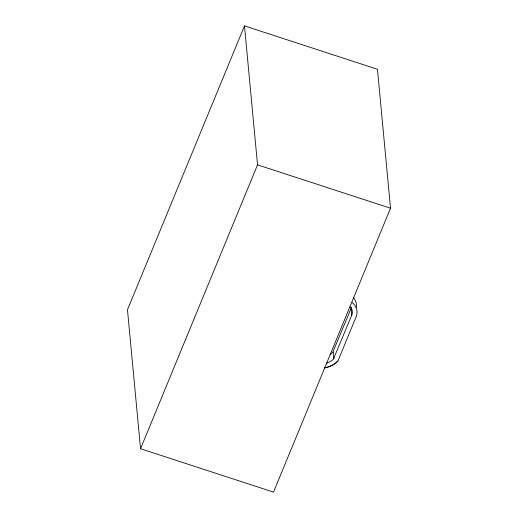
<?xml version="1.0" encoding="UTF-8"?>
<svg xmlns="http://www.w3.org/2000/svg" width="518" height="518" viewBox="0 0 518 518"><rect width="100%" height="100%" fill="white"/><g stroke="black" fill="none" stroke-linecap="round" stroke-linejoin="round"><path stroke-width="0.78" d="M330.167 354.312A19.082 17.314 -5.4 0 0 332.692 352.48L351.554 307.252M326.482 363.112A19.082 17.314 -5.4 0 0 333.333 359.304L352.195 314.076A9.499 8.618 -5.4 0 0 350.129 306.727M244.483 25.9L127.473 309.777L140.54 448.73L273.517 492.1L390.527 208.223L377.46 69.27L244.483 25.9L257.543 164.853L140.54 448.73M324.754 367.903A23.737 21.536 -5.4 0 0 337.898 361.046L356.151 316.763A14.161 12.846 -5.4 0 0 352.156 302.557M257.543 164.853L390.527 208.223M351.1 308.676L351.741 315.501M333.262 351.955L333.903 358.78M337.898 361.046A16.032 8.657 -14.2 0 1 324.78 367.819M353.483 297.597A14.161 12.846 -5.4 0 1 356.248 307.407"/></g></svg>
